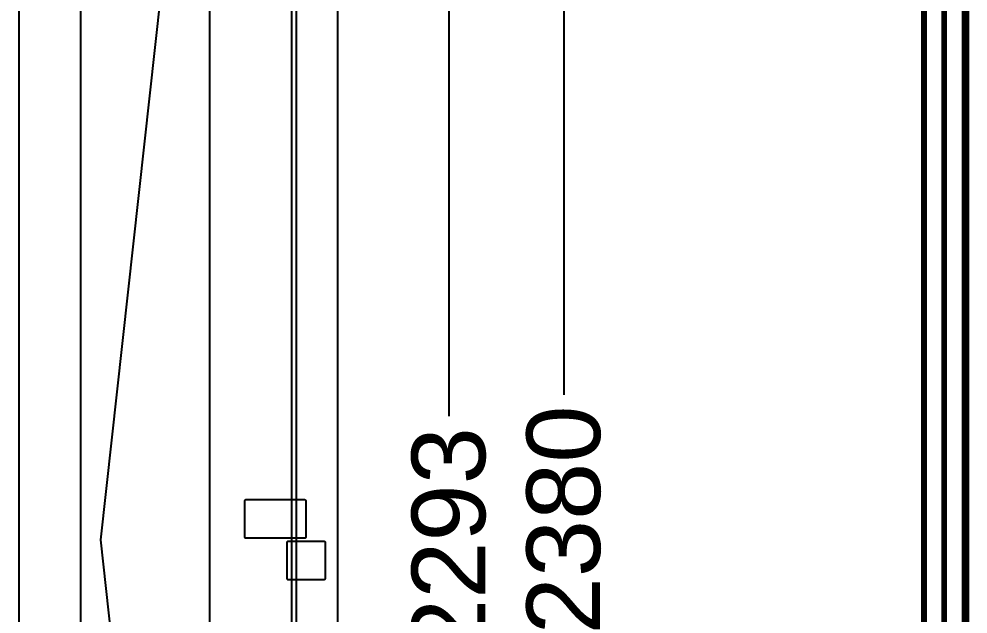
# Model space of a CAD drawing. Header units: millimetres. Extents: x -83618 to -12593, y -3271 to 55593.
# Drawn here: x -13651 to -12620, y -1097 to -451 of the extents above; entities that cross this region are included whole.
import ezdxf

# ---------------------------------------------------------------- set-up
doc = ezdxf.new("R2010")
doc.units = ezdxf.units.MM
doc.styles.get("Standard").update_dxf_attribs({"font": 'arial.ttf'})
doc.dimstyles.new('ORGADATA', dxfattribs={"dimtxt": 0.18, "dimasz": 0.18, "dimexe": 0.18, "dimexo": 0.625, "dimgap": 0.09, "dimtad": 1, "dimtih": 1, "dimtoh": 1, "dimdec": 4, "dimzin": 0, "dimdsep": 46, "dimtxsty": 'Standard', "dimcen": 0.09, "dimadec": 0, "dimazin": 0, "dimtfac": 1, "dimtdec": 4, "dimtofl": 0, "dimtmove": 2, "dimatfit": 3, "dimfxl": 1, "dimtolj": 1, "dimtzin": 0, "dimarcsym": 0})

# ---------------------------------------------------------------- blocks, each defined once
blk = doc.blocks.new('*D142')
at = {"color": 0, "lineweight": -2, "transparency": 16777216}
for p, q in [((-13304.7, 195.4), (-13019.3, 195.4)), ((-13059.3, 115.4), (-13059.3, -858.6)), ((-13059.3, -2104.6), (-13059.3, -1130.6)), ((-13304.7, -2184.6), (-13019.3, -2184.6))]:
    blk.add_line(p, q, dxfattribs=at)
at = {"color": 0, "transparency": 16777216}
for points in [[(-13072.7, 115.4), (-13046, 115.4), (-13059.3, 195.4)], [(-13072.7, -2104.6), (-13046, -2104.6), (-13059.3, -2184.6)]]:
    blk.add_solid(points, dxfattribs=at)
at = {"layer": 'Defpoints', "color": 0, "transparency": 16777216}
for p in [(-13304.7, 195.4), (-13304.7, -2184.6), (-13059.3, -2184.6)]:
    blk.add_point(p, dxfattribs=at)
at = {"color": 0, "transparency": 16777216, "insert": (-13059.3, -994.6), "char_height": 80, "attachment_point": 5, "rotation": 90}
blk.add_mtext('\\A1;2380', dxfattribs=at)
blk = doc.blocks.new('*D144')
at = {"color": 0, "lineweight": -2, "transparency": 16777216}
for p, q in [((-13304.7, 128.4), (-13144.1, 128.4)), ((-13184.1, 48.4), (-13184.1, -881.9)), ((-13184.1, -2084.6), (-13184.1, -1154.2)), ((-13304.7, -2164.6), (-13144.1, -2164.6))]:
    blk.add_line(p, q, dxfattribs=at)
at = {"color": 0, "transparency": 16777216}
for points in [[(-13197.5, 48.4), (-13170.8, 48.4), (-13184.1, 128.4)], [(-13197.5, -2084.6), (-13170.8, -2084.6), (-13184.1, -2164.6)]]:
    blk.add_solid(points, dxfattribs=at)
at = {"layer": 'Defpoints', "color": 0, "transparency": 16777216}
for p in [(-13304.7, 128.4), (-13304.7, -2164.6), (-13184.1, -2164.6)]:
    blk.add_point(p, dxfattribs=at)
at = {"color": 0, "transparency": 16777216, "insert": (-13184.1, -1018.1), "char_height": 80, "attachment_point": 5, "rotation": 90}
blk.add_mtext('\\A1;2293', dxfattribs=at)

msp = doc.modelspace()

# ---------------------------------------------------------------- linework, layer by layer
at = {"color": 7, "linetype": 'Continuous'}
for p, q in [((-13304.71744, -2184.55857), (-13304.71744, 195.44143)), ((-13354.71744, -1884.55857), (-13354.71744, 145.44143)), ((-13349.71744, -2184.55857), (-13349.71744, 150.44143)), ((-13651.21744, 123.44143), (-13651.21744, -1884.55857)), ((-13584.21744, 56.44143), (-13584.21744, -1884.55857)), ((-13562.21744, -1016.05857), (-13443.71744, 56.44143)), ((-13443.71744, -1884.55857), (-13443.71744, 56.44143)), ((-13443.71744, -2088.55857), (-13562.21744, -1016.05857))]:
    msp.add_line(p, q, dxfattribs=at)
at = {"color": 4, "linetype": 'Continuous'}
for p, q in [((-12670.1993, 41.44143), (-12670.1993, -1834.05857)), ((-12669.1993, 41.44143), (-12669.1993, -1834.05857)), ((-12668.1993, 41.44143), (-12668.1993, -1834.05857)), ((-12667.1993, 41.44143), (-12667.1993, -1834.05857)), ((-12666.1993, 41.44143), (-12666.1993, -1834.05857)), ((-12648.1993, 41.44143), (-12648.1993, -1834.05857)), ((-12647.1993, 41.44143), (-12647.1993, -1834.05857)), ((-12646.1993, 41.44143), (-12646.1993, -1834.05857)), ((-12645.1993, 41.44143), (-12645.1993, -1834.05857)), ((-12644.1993, 41.44143), (-12644.1993, -1834.05857)), ((-12626.1993, 41.44143), (-12626.1993, -1834.05857)), ((-12625.1993, 41.44143), (-12625.1993, -1834.05857)), ((-12624.1993, 41.44143), (-12624.1993, -1834.05857)), ((-12623.1993, 41.44143), (-12623.1993, -1834.05857)), ((-12622.1993, 41.44143), (-12622.1993, -1834.05857)), ((-12621.1993, 41.44143), (-12621.1993, -1834.05857)), ((-12620.1993, 41.44143), (-12620.1993, -1834.05857))]:
    msp.add_line(p, q, dxfattribs=at)
at = {"color": 7, "linetype": 'Continuous'}
for points in [[(-13340.71744, -1014.55857), (-13404.71744, -1014.55857, -0.414214), (-13405.71744, -1013.55857), (-13405.71744, -973.55857, -0.414214), (-13404.71744, -972.55857), (-13340.71744, -972.55857, -0.414214), (-13339.71744, -973.55857), (-13339.71744, -1013.55857, -0.414214), (-13340.71744, -1014.55857)], [(-13319.71744, -1059.55857), (-13358.71744, -1059.55857, -0.414214), (-13359.71744, -1058.55857), (-13359.71744, -1018.55857, -0.414214), (-13358.71744, -1017.55857), (-13319.71744, -1017.55857, -0.414214), (-13318.71744, -1018.55857), (-13318.71744, -1058.55857, -0.414214), (-13319.71744, -1059.55857)]]:
    msp.add_lwpolyline(points, format="xyb", close=True, dxfattribs=at)

# ---------------------------------------------------------------- dimensions: what is measured, and where the dimension line sits
at = {"color": 3}
for base, p1, p2, picture, middle in [((-13059.31744, -2184.55857), (-13304.71744, 195.44143), (-13304.71744, -2184.55857), '*D142', (-13059.31744, -994.55857)), ((-13184.11744, -2164.55857), (-13304.71744, 128.44143), (-13304.71744, -2164.55857), '*D144', (-13184.11744, -1018.05857))]:
    dim = msp.add_linear_dim(base=base, p1=p1, p2=p2, angle=90, dimstyle='ORGADATA', override={"dimtxt": 80, "dimasz": 80, "dimexe": 40, "dimexo": 0, "dimgap": 16, "dimtad": 0, "dimlfac": 1, "dimzin": 12, "dimsah": 1, "dimdle": 0}, dxfattribs=at)
    dim.commit()
    dim.dimension.update_dxf_attribs({"geometry": picture, "text_midpoint": middle, "text_rotation": 90})

doc.saveas('drawing.dxf')
